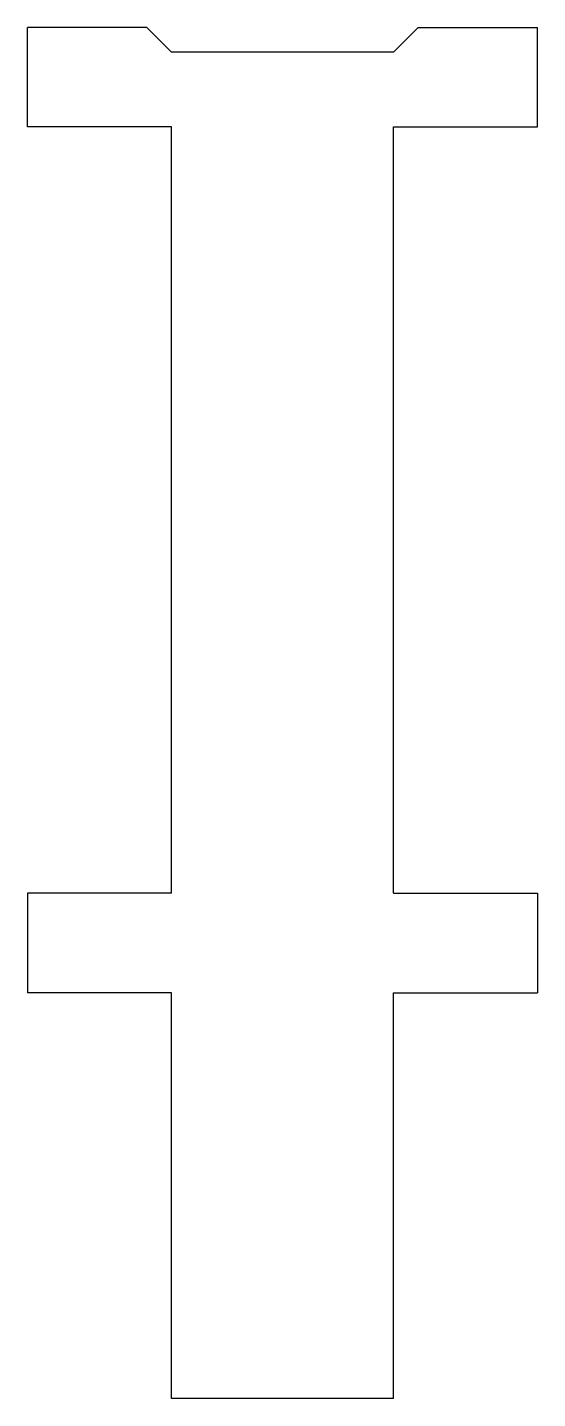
# Model space of a CAD drawing. Extents: x -19 to 19, y -67 to 36.
import ezdxf

# ---------------------------------------------------------------- set-up
doc = ezdxf.new("R2010")
doc.units = 0
doc.header["$MEASUREMENT"] = 0
doc.layers.add('VISIBLE', color=7, linetype='CONTINUOUS')

msp = doc.modelspace()

# ---------------------------------------------------------------- linework, layer by layer
at = {"layer": 'VISIBLE'}
for p, q in [((-10.19, 36.23, -14.76), (-19.15, 36.23, -14.76)), ((-19.15, 28.77, -14.76), (-19.15, 36.23, -14.76)), ((-8.34, 34.37, -14.76), (-10.19, 36.23, -14.76)), ((8.34, 34.37, -14.76), (10.19, 36.23, -14.76)), ((10.19, 36.23, -14.76), (19.15, 36.23, -14.76)), ((19.15, 28.77, -14.76), (19.15, 36.23, -14.76)), ((8.34, 34.37, -14.76), (-8.34, 34.37, -14.76)), ((-8.34, 28.77, -14.76), (-19.15, 28.77, -14.76)), ((-8.34, -28.77, -14.76), (-8.34, 28.77, -14.76)), ((8.34, -28.77, -14.76), (8.34, 28.77, -14.76)), ((8.34, 28.77, -14.76), (19.15, 28.77, -14.76)), ((-8.34, -28.77, -14.76), (-19.15, -28.77, -14.76)), ((-19.15, -28.77, -14.76), (-19.15, -36.23, -14.76)), ((8.34, -28.77, -14.76), (19.15, -28.77, -14.76)), ((19.15, -28.77, -14.76), (19.15, -36.23, -14.76)), ((-8.34, -36.23, -14.76), (-19.15, -36.23, -14.76)), ((-8.34, -66.7, -14.76), (-8.34, -36.23, -14.76)), ((8.34, -66.7, -14.76), (8.34, -36.23, -14.76)), ((8.34, -36.23, -14.76), (19.15, -36.23, -14.76)), ((8.34, -66.7, -14.76), (-8.34, -66.7, -14.76))]:
    msp.add_line(p, q, dxfattribs=at)

doc.saveas('drawing.dxf')
